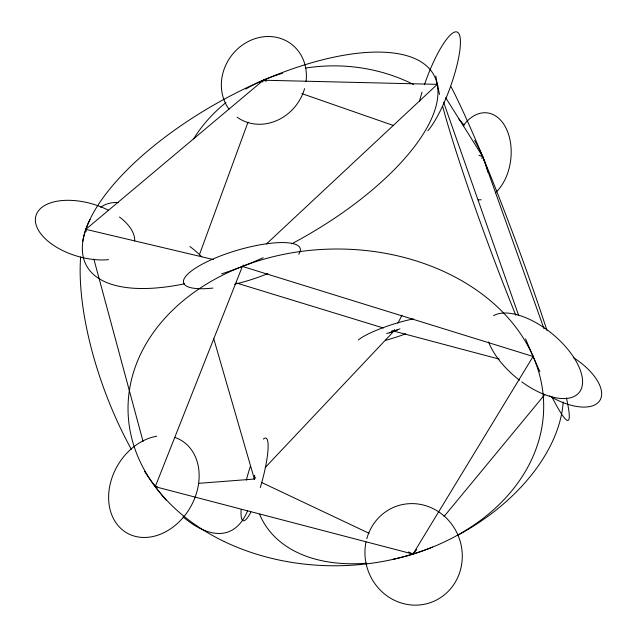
<?xml version="1.0" encoding="UTF-8"?>
<svg xmlns="http://www.w3.org/2000/svg" width="637" height="637" viewBox="0 0 637 637"><rect width="100%" height="100%" fill="white"/><g stroke="black" fill="none" stroke-linecap="round" stroke-linejoin="round"><path stroke-width="0.96" d="M199.293 255.079L248.04 122.065M262.699 82.069L263.384 80.214L437.293 84.347L437.953 86.226M243.852 265.056L242.394 266.409L155.261 486.692L412.991 554.071L416.789 549.468M394.741 329.417L393.833 331.192L265.247 467.502M397.894 323.214L401.955 315.235M481.787 158.366L482.695 156.591L445.741 97.787M532.444 354.602L533.105 356.473L412.991 554.071L408.508 551.953M444.037 516.496L544.786 394.558M198.863 483.324L254.362 479.048L255.716 477.607M266.393 243.995L437.293 84.347M86.353 231.255L85.836 229.336L263.384 80.214L266.194 81.194M157.243 486.533L155.261 486.692L154.743 484.765M85.836 229.336L213.403 259.546M499.281 359.133L391.938 330.611M236.494 283.019L383.41 327.999M242.394 266.409L533.105 356.473M301.811 93.591L393.658 125.585M478.944 155.285L482.695 156.591L543.974 328.636M261.528 482.44L369.078 533.304M443.575 102.175L518.574 315.188M213.737 338.701L254.362 479.048A166.472 106.363 -28.8 0 1 254.696 475.481M93.862 259.108L143.086 441.552M247.618 510.715A174.793 66.797 69.6 0 1 182.994 516.854M166.09 500.077A174.793 66.797 69.6 0 1 144.567 471.372M131.341 449.308A174.793 66.797 69.6 0 1 80.628 256.942M82.699 241.2A174.793 66.797 69.6 0 1 90.128 219.526M100.742 207.224A174.793 66.797 69.6 0 1 118.562 202.614M254.585 475.449A174.793 66.797 69.6 0 1 254.362 479.048M563.188 401.963A166.472 106.363 -28.8 0 1 457.748 535.263M432.539 547.095A166.472 106.363 -28.8 0 1 392.91 559.326M366.808 563.188A166.472 106.363 -28.8 0 1 259.577 514.178M389.43 332.832A166.472 106.363 -28.8 0 1 397.377 329.942M399.964 328.843A158.717 137.95 -0.7 0 1 386.715 333.589M193.608 138.882A158.717 137.95 -0.7 0 1 225.936 102.605M245.778 89.037A158.717 137.95 -0.7 0 1 282.51 73.287M305.354 68.111A158.717 137.95 -0.7 0 1 413.429 84.45M458.552 118.625A158.717 137.95 -0.7 0 1 464.15 125.25M474.621 140.474A158.717 137.95 -0.7 0 1 488.053 172.428M184.571 283.823A198.155 79.641 -28.8 0 1 130.911 166.146A198.155 79.641 -28.8 0 1 416.646 59.424A198.155 79.641 -28.8 0 1 291.642 243.836M263.145 257.738A198.155 79.641 -28.8 0 1 221.62 273.87M566.397 397.87A188.671 13.409 69.6 0 1 551.674 396.405M539.905 371.745A188.671 13.409 69.6 0 1 525.573 338.892M515.795 315.211A188.671 13.409 69.6 0 1 442.747 106.761M439.57 94.435A188.671 13.409 69.6 0 1 435.867 76.098M451.02 86.696A188.671 13.409 69.6 0 1 546.896 330.308M189.882 246.535A40.744 14.348 47.1 0 1 201.786 256.838M229.033 109.198A45.522 40.768 -53.3 0 1 253.749 39.104A45.522 40.768 -53.3 0 1 306.047 81.456M304.574 88.631A45.522 40.768 -53.3 0 1 237.139 117.224M463.226 125.8A43.722 28.968 -83.2 0 1 506.319 128.73A43.722 28.968 -83.2 0 1 495.363 192.836M481.15 199.723A43.722 28.968 -83.2 0 1 478.18 199.811M405.729 333.812A38.945 6.625 -18 0 1 385.664 340.301M358.36 340.031A38.945 6.625 -18 0 1 413.413 318.906M366.777 538.767A51.095 48.34 69.7 0 1 447.771 519.513A51.095 48.34 69.7 0 1 427.61 603.502A51.095 48.34 69.7 0 1 365.996 542.047M493.532 315.697A57.927 28.331 39.4 0 1 555.878 336.941A57.927 28.331 39.4 0 1 579.439 392.129A57.927 28.331 39.4 0 1 521.783 381.889M519.513 380.193A57.927 28.331 39.4 0 1 488.563 341.942M212.901 288.075A60.81 16.084 -16.4 0 1 188.671 273.241A60.81 16.084 -16.4 0 1 261.122 244.632A60.81 16.084 -16.4 0 1 298.721 254.187M267.914 273.552A60.81 16.084 -16.4 0 1 234.575 284.245M174.546 437.356A53.683 41.962 -59.5 0 1 183.416 517.204A53.683 41.962 -59.5 0 1 110.981 512.697A53.683 41.962 -59.5 0 1 156.662 436.241M263.392 439.076A42.838 7.763 -74.7 0 1 260.294 487.544M250.851 512.108A42.838 7.763 -74.7 0 1 241.081 509.887M246.312 480.163A42.838 7.763 -74.7 0 1 250.333 466.451M108.505 259.657A51.151 27.2 16.4 0 1 35.369 219.9A51.151 27.2 16.4 0 1 108.624 210.337M119.485 217.026A51.151 27.2 16.4 0 1 134.71 240.985M424.465 84.641A55.331 12.597 -69.9 0 1 453.608 32.519A55.331 12.597 -69.9 0 1 456.235 68.135A55.331 12.597 -69.9 0 1 427.865 130.8M419.496 101.299A55.331 12.597 -69.9 0 1 422.036 92.182M573.308 357.572A46.182 22.582 31.5 0 1 599.887 400.41A46.182 22.582 31.5 0 1 549.54 395.951M224.24 541.561A207.837 158.374 -0.7 0 0 543.496 413.198A207.837 158.374 -0.7 0 0 239.862 267.413A207.837 158.374 -0.7 0 0 224.24 541.561"/></g></svg>
